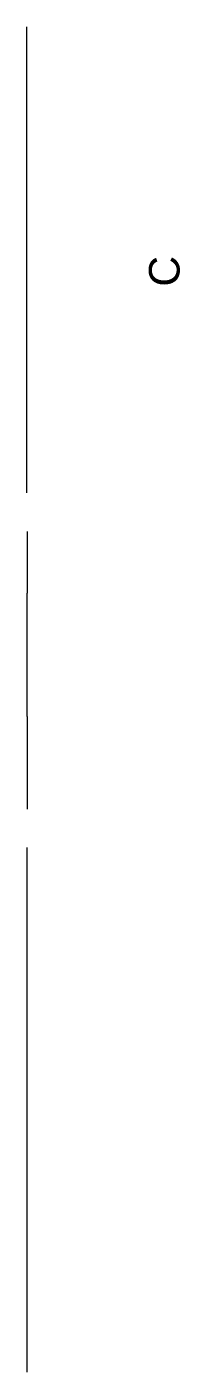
# Model space of a CAD drawing. Header units: inches. Extents: x -1721 to -596, y -6348 to -3031.
# Drawn here: x -827.42 to -826.43, y -3187.97 to -3179.25 of the extents above; entities that cross this region are included whole.
import ezdxf

# ---------------------------------------------------------------- set-up
doc = ezdxf.new("R2010")
doc.units = ezdxf.units.IN
doc.header["$MEASUREMENT"] = 0
doc.layers.add('0_Num_Penna__7', color=7, linetype='Continuous', lineweight=18)
doc.layers.add('A-WALL-FULL_Num_Penna__7', color=7, linetype='Continuous', lineweight=18)
doc.layers.add('Layer1_Num_Penna__1', color=7, linetype='Continuous', lineweight=18, true_color=0x636466)
doc.styles.add('GENERATED_STYLE_1', font='Arial.ttf')

msp = doc.modelspace()

# ---------------------------------------------------------------- linework, layer by layer
at = {"layer": 'A-WALL-FULL_Num_Penna__7', "color": 7, "linetype": 'Continuous', "lineweight": 18}
for p, q in [((-827.4182, -3182.2665), (-827.4182, -3179.2465)), ((-827.4173, -3182.5165), (-827.4173, -3182.9165)), ((-827.4173, -3182.5165), (-827.4173, -3182.9165)), ((-827.4173, -3183.7165), (-827.4173, -3184.1165)), ((-827.4173, -3183.7165), (-827.4173, -3184.1165)), ((-827.4173, -3184.1165), (-827.4173, -3184.3165)), ((-827.4182, -3184.5665), (-827.4182, -3184.7665)), ((-827.4182, -3184.7665), (-827.4182, -3185.1665)), ((-827.4182, -3185.1665), (-827.4182, -3185.5665)), ((-827.4182, -3185.1665), (-827.4182, -3185.5665)), ((-827.4182, -3185.5665), (-827.4182, -3185.9665)), ((-827.4182, -3185.5665), (-827.4182, -3185.9665)), ((-827.4182, -3185.9665), (-827.4182, -3186.3665)), ((-827.4182, -3186.3665), (-827.4182, -3186.7665)), ((-827.4182, -3186.7665), (-827.4182, -3187.1665)), ((-827.4182, -3187.1665), (-827.4182, -3187.5665)), ((-827.4182, -3187.5665), (-827.4182, -3187.9665))]:
    msp.add_line(p, q, dxfattribs=at)
at = {"layer": 'Layer1_Num_Penna__1', "color": 251, "linetype": 'Continuous', "lineweight": 18, "true_color": 0x636466}
msp.add_line((-827.4173, -3183.7165), (-827.4173, -3182.9165), dxfattribs=at)

# ---------------------------------------------------------------- texts
at = {"layer": '0_Num_Penna__7', "color": 7, "linetype": 'Continuous', "lineweight": 18, "insert": (-826.4287, -3180.9304), "char_height": 0.19805, "attachment_point": 7, "rotation": 90, "style": 'GENERATED_STYLE_1'}
msp.add_mtext('\\A1;C', dxfattribs=at)

doc.saveas('drawing.dxf')
